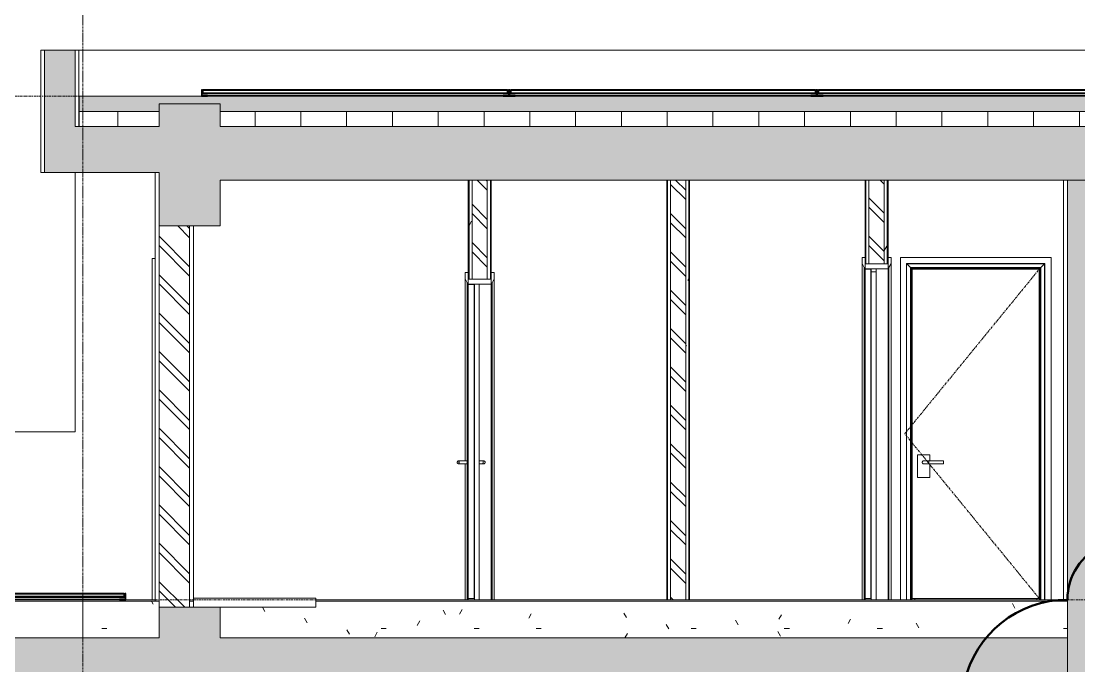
# Model space of a CAD drawing. Header units: millimetres. Extents: x 78096 to 288885, y -20632 to 149556.
# Drawn here: x 210930 to 217859, y 137866 to 142091 of the extents above; entities that cross this region are included whole.
import ezdxf

# ---------------------------------------------------------------- set-up
doc = ezdxf.new("R2010")
doc.units = ezdxf.units.MM
doc.linetypes.add('Centre', pattern=[31.75, 6.35, -4.7625, 15.875, -4.7625])
doc.linetypes.add('Grid Line', pattern=[22.225, 12.7, -3.175, 3.175, -3.175])
for name, color, linetype, lineweight in [('A-DETL', 90, 'Continuous', 9), ('A-DETL-GENF', 92, 'Continuous', 9), ('A-DOOR', 31, 'Continuous', 9), ('A-DOOR-FRAM', 31, 'Continuous', 9), ('A-FLOR-FNSH', 192, 'Continuous', 35), ('A-FLOR-LEVL', 51, 'Continuous', 9), ('A-FLOR-MCUT', 51, 'Continuous', 9), ('A-FLOR-PATT', 8, 'Continuous', 35), ('A-GENM', 13, 'Continuous', 9), ('A-WALL', 113, 'Continuous', 9), ('A-WALL-FNSH', 113, 'Continuous', 25), ('A-WALL-PATT', 111, 'Continuous', 25), ('G-ANNO-REVC', 71, 'Continuous', 50), ('P-EQPM', 6, 'Continuous', 9), ('S-GRID', 1, 'Continuous', 9)]:
    doc.layers.add(name, color=color, linetype=linetype, lineweight=lineweight)
pattern_1 = [(0, (230762.54, 117385), (812.8, 203.2), [33.528, -576.072, 33.528, -576.072, -3251.2]), (0, (230762.54, 117385), (812.8, 203.2), [-1219.2, 33.528, -1185.672, 33.528, -576.072, -1422.4]), (0, (230762.54, 117385), (812.8, 203.2), [-3048, 33.528, -372.872, 33.528, -982.472]), (120, (231067.34, 117486.6), (-582.3764, 602.3054), [33.528, -576.072, 33.528, -3827.272]), (120, (231067.34, 117486.6), (-582.3764, 602.3054), [-643.128, -576.072, 33.528, -1185.672, -2032]), (120, (231067.34, 117486.6), (-582.3764, 602.3054), [-2438.4, 33.528, -576.072, 33.528, -1388.872]), (120, (231067.34, 117486.6), (-582.3764, 602.3054), [-3081.528, -372.872, 33.528, -982.472]), (240, (231168.94, 117893), (-230.4236, -805.5054), [33.528, -576.072, 33.528, -3827.272]), (240, (231168.94, 117893), (-230.4236, -805.5054), [-643.128, -576.072, 33.528, -1185.672, -2032]), (240, (231168.94, 117893), (-230.4236, -805.5054), [-2438.4, 33.528, -576.072, 33.528, -1388.872]), (240, (231168.94, 117893), (-230.4236, -805.5054), [-3081.528, -372.872, 33.528, -982.472])]
pattern_2 = [(50, (230762.54, 117385), (728.7365, -63.756), [76.2, -838.2]), (355, (230762.54, 117385), (-140.972, 764.228), [60.96, -670.56]), (100.451, (230823.3, 117379.7), (587.77, 700.467), [64.76, -712.36]), (46.184, (230762.5, 117588.2), (1084.316, -168.17), [114.3, -1257.3]), (96.636, (230852.9, 117574.2), (949.61, 989.71), [97.14, -1068.54]), (351.184, (230762.5, 117588.2), (949.62, 989.7), [91.44, -1005.84]), (21, (230864.14, 117537.4), (606.458, -409.0606), [76.2, -838.2]), (326, (230864.14, 117537.4), (247.208, 736.753), [60.96, -670.56]), (71.451, (230914.7, 117503.3), (853.668, 327.685), [64.76, -712.36]), (37.5, (230762.54, 117385), (12.3547, 338.2201), [33.528, -628.904, 33.528, -647.192, -673.1]), (37.5, (230762.54, 117385), (12.3547, 338.2201), [-1343.152, 33.528, -639.572]), (7.5, (230762.54, 117385), (267.279, 400.722), [33.528, -354.584, 33.528, -613.664, -256.54]), (7.5, (230762.54, 117385), (267.279, 400.722), [-1035.304, 33.528, -223.012]), (327.5, (230535.98, 117385), (542.3633, -22.9153), [33.528, -220.472, 33.528, -758.952, -1051.56]), (327.5, (230535.98, 117385), (542.3633, -22.9153), [-1046.48, 33.528, -1018.032]), (317.5, (230434.38, 117385), (592.517, 101.707), [33.528, -296.672, 33.528, -492.76, -746.76]), (317.5, (230434.38, 117385), (592.517, 101.707), [-856.488, 33.528, -713.232])]

# ---------------------------------------------------------------- blocks, each defined once
blk = doc.blocks.new('ZZ-D - Internal Door - 900 x 2200_TYPE GENERAL-4314285-TOMH A-A')
at = {"layer": 'A-DOOR'}
for p, q in [((-9005.1, 98743), (-9005.1, 96500)), ((-8019.1, 98743), (-9005.1, 98743)), ((-8019.1, 98743), (-8019.1, 96500)), ((-8965.1, 96500), (-8965.1, 98703)), ((-8965.1, 98703), (-8059.1, 98703)), ((-8939.1, 98677), (-8965.1, 98703)), ((-8939.1, 98677), (-8939.1, 96500)), ((-8085.1, 98677), (-8939.1, 98677)), ((-8935.1, 98673), (-8935.1, 96500)), ((-8089.1, 98673), (-8935.1, 98673)), ((-8089.1, 96500), (-8089.1, 98673)), ((-8059.1, 98703), (-8085.1, 98677)), ((-8085.1, 96500), (-8085.1, 98677)), ((-8059.1, 96500), (-8059.1, 98703)), ((-8928.1, 98666), (-8928.1, 96508)), ((-8096.1, 98666), (-8928.1, 98666)), ((-8096.1, 96508), (-8096.1, 98666)), ((-8893.1, 97450), (-8893.1, 97300)), ((-8813.1, 97450), (-8893.1, 97450)), ((-8813.1, 97410), (-8813.1, 97450)), ((-8819.3, 97410), (-8853.1, 97410)), ((-8853.1, 97390), (-8819.3, 97390)), ((-8724.8, 97410), (-8819.3, 97410)), ((-8819.3, 97390), (-8724.8, 97390)), ((-8813.1, 97300), (-8813.1, 97390)), ((-8893.1, 97300), (-8813.1, 97300)), ((-8928.1, 96508), (-8096.1, 96508))]:
    blk.add_line(p, q, dxfattribs=at)
at = {"layer": 'A-DOOR', "linetype": 'Centre'}
for p, q in [((-8096.1, 98666), (-8978.1, 97587)), ((-8978.1, 97587), (-8096.1, 96508))]:
    blk.add_line(p, q, dxfattribs=at)
at = {"layer": 'A-DOOR'}
for start_param, end_param in [(4.712389, 6.283185), (3.141593, 4.712389)]:
    blk.add_ellipse((-8724.8, 97400), major_axis=(0, 10), ratio=0.104556, start_param=start_param, end_param=end_param, dxfattribs=at)
for points, knots in [([(-8935.1, 98673), (-8935.2, 98673.1), (-8935.4, 98673.3), (-8935.9, 98673.8), (-8936.5, 98674.4), (-8937.5, 98675.4), (-8938.5, 98676.5), (-8939.1, 98677)], [-1, -1, -1, -1, -0.75, -0.625, -0.5, -0.25, 0, 0, 0, 0]), ([(-8085.1, 98677), (-8085.6, 98676.5), (-8086.6, 98675.5), (-8087.6, 98674.4), (-8088.3, 98673.8), (-8088.8, 98673.3), (-8089, 98673.1), (-8089.1, 98673)], [0, 0, 0, 0, 0.25, 0.5, 0.625, 0.75, 1, 1, 1, 1]), ([(-8863.1, 97400), (-8863.1, 97400.9), (-8862.8, 97402.6), (-8862, 97404.7), (-8861, 97406.1), (-8860.2, 97407.1), (-8859.2, 97408), (-8858.3, 97408.6), (-8857.5, 97409), (-8856.9, 97409.2), (-8856.3, 97409.5), (-8855.5, 97409.7), (-8854.4, 97409.9), (-8853.5, 97410), (-8853.1, 97410)], [0, 0, 0, 0, 0.0833333, 0.1666667, 0.2083333, 0.25, 0.2916667, 0.3333333, 0.3541667, 0.375, 0.3958333, 0.4166667, 0.4583333, 0.5, 0.5, 0.5, 0.5]), ([(-8853.1, 97390), (-8853.3, 97390), (-8853.7, 97390), (-8854.4, 97390.1), (-8855, 97390.2), (-8855.7, 97390.3), (-8856.3, 97390.5), (-8857.1, 97390.8), (-8857.9, 97391.2), (-8858.6, 97391.7), (-8859.3, 97392.2), (-8860.2, 97392.9), (-8861, 97393.9), (-8862, 97395.3), (-8862.8, 97397.4), (-8863.1, 97399.1), (-8863.1, 97400)], [0.5, 0.5, 0.5, 0.5, 0.5208333, 0.5416667, 0.5625, 0.5833333, 0.6041667, 0.625, 0.6666667, 0.6875, 0.7083333, 0.75, 0.7916667, 0.8333333, 0.9166667, 1, 1, 1, 1]), ([(-8820.1, 97400), (-8820.1, 97401.7), (-8820, 97405.2), (-8819.7, 97408.4), (-8819.5, 97409.8), (-8819.3, 97410), (-8819.3, 97410)], [0, 0, 0, 0, 0.1666667, 0.3333333, 0.4166667, 0.5, 0.5, 0.5, 0.5])]:
    blk.add_open_spline(points, degree=3, knots=knots, dxfattribs=at)
blk.add_open_spline([(-8819.3, 97390), (-8819.3, 97390), (-8819.5, 97390.2), (-8819.7, 97391.2), (-8819.8, 97392.8), (-8820, 97394.9), (-8820, 97397.4), (-8820.1, 97399.1), (-8820.1, 97400)], degree=3, dxfattribs=at)
at = {"layer": 'A-DOOR-FRAM'}
for p, q in [((-8962.1, 98700), (-8062.1, 98700)), ((-8062.1, 98700), (-8062.1, 96500)), ((-8930.1, 98668), (-8930.1, 96500)), ((-8094.1, 98668), (-8930.1, 98668)), ((-8094.1, 98668), (-8094.1, 96500)), ((-8911.1, 96500), (-8911.1, 96508)), ((-8113.1, 96508), (-8113.1, 96500))]:
    blk.add_line(p, q, dxfattribs=at)
blk = doc.blocks.new('ZZ-D - Internal Door - 1000 x 2200_ΤΥΠΟΣ 5_WC-V122-TOMH A-A')
at = {"layer": 'A-DOOR', "lineweight": 18}
for p, q in [((-9237.1, 140543), (-9257.1, 140543)), ((-9257.1, 140543), (-9257.1, 140503)), ((-9237.1, 140473), (-9237.1, 140543)), ((-9067.1, 140543), (-9087.1, 140543)), ((-9087.1, 140543), (-9087.1, 140473)), ((-9067.1, 140503), (-9067.1, 140543)), ((-9257.1, 140503), (-9243.1, 140477)), ((-9199.1, 140466), (-9237.1, 140466)), ((-9237.1, 140466), (-9237.1, 138308)), ((-9199.1, 138308), (-9199.1, 140466)), ((-9081.1, 140477), (-9067.1, 140503)), ((-9237.1, 138308), (-9199.1, 138308))]:
    blk.add_line(p, q, dxfattribs=at)
at = {"layer": 'A-DOOR'}
for p, q in [((-9257.1, 140503), (-9257.1, 138300)), ((-9243.1, 140477), (-9243.1, 138300)), ((-9081.1, 140477), (-9081.1, 138300)), ((-9067.1, 140503), (-9067.1, 138300))]:
    blk.add_line(p, q, dxfattribs=at)
at = {"layer": 'A-DOOR', "lineweight": 18}
for centre, start, end in [((-9236.1, 140481), 209.74488, 262.87498), ((-9088.1, 140481), 277.12502, 330.25512)]:
    blk.add_arc(centre, 8.06, start, end, dxfattribs=at)
at = {"layer": 'A-DOOR'}
blk.add_open_spline([(-9237.1, 140473), (-9237.7, 140473.1), (-9238.6, 140473.3), (-9239.8, 140473.8), (-9240.9, 140474.4), (-9242.1, 140475.5), (-9242.8, 140476.5), (-9243.1, 140477)], degree=3, knots=[0, 0, 0, 0, 0.25, 0.375, 0.5, 0.75, 1, 1, 1, 1], dxfattribs=at)
at = {"layer": 'A-DOOR-FRAM', "lineweight": 18}
for p, q in [((-9087.1, 140500), (-9237.1, 140500)), ((-9237.1, 140500), (-9237.1, 140468)), ((-9237.1, 140468), (-9087.1, 140468)), ((-9197.1, 140468), (-9197.1, 140449)), ((-9165.1, 140468), (-9197.1, 140468)), ((-9165.1, 140449), (-9165.1, 140468)), ((-9087.1, 140468), (-9087.1, 140500)), ((-9197.1, 140449), (-9165.1, 140449))]:
    blk.add_line(p, q, dxfattribs=at)
at = {"layer": 'A-DOOR-FRAM'}
for p, q in [((-9237.1, 140466), (-9237.1, 140468)), ((-9087.1, 140468), (-9087.1, 138300)), ((-9197.1, 138300), (-9197.1, 140449)), ((-9165.1, 140449), (-9165.1, 138300)), ((-9237.1, 138300), (-9237.1, 138308))]:
    blk.add_line(p, q, dxfattribs=at)
blk = doc.blocks.new('Doors_IntSgl - 1000x2200-4340789-TOMH A-A')
at = {"layer": 'A-DOOR'}
for p, q in [((-13887.109871, 98735), (-13907.109871, 98735)), ((-13907.109871, 98735), (-13907.109871, 96500))]:
    blk.add_line(p, q, dxfattribs=at)
blk = doc.blocks.new('Risen Solar Pack Solar Panel - Solar Panel-4523712-TOMH A-A')
at = {"layer": 'A-GENM', "lineweight": 25}
for p, q in [((-13581.1, 141640), (-13585.1, 141640)), ((-13585.1, 141640), (-13585.1, 141600)), ((-13581.1, 141604), (-13581.1, 141640)), ((-11573.1, 141637), (-13581.1, 141637)), ((-13581.1, 141637), (-13581.1, 141617)), ((-12567.1, 141640), (-13575.1, 141640)), ((-13575.1, 141640), (-13575.1, 141622)), ((-11579.1, 141640), (-12567.1, 141640)), ((-11579.1, 141622), (-11579.1, 141640)), ((-11573.1, 141640), (-11573.1, 141604)), ((-11569.1, 141640), (-11573.1, 141640)), ((-11573.1, 141617), (-11573.1, 141637)), ((-11569.1, 141600), (-11569.1, 141640)), ((-13585.1, 141600), (-13545.1, 141600)), ((-13581.1, 141617), (-11573.1, 141617)), ((-13545.1, 141604), (-13581.1, 141604)), ((-13575.1, 141622), (-12587.1, 141622)), ((-13545.1, 141600), (-13545.1, 141604)), ((-12587.1, 141622), (-11579.1, 141622)), ((-11573.1, 141604), (-11609.1, 141604)), ((-11609.1, 141604), (-11609.1, 141600)), ((-11609.1, 141600), (-11569.1, 141600))]:
    blk.add_line(p, q, dxfattribs=at)
at = {"layer": 'A-GENM'}
for p, q in [((-13575.1, 141640), (-13581.1, 141640)), ((-11573.1, 141640), (-11579.1, 141640)), ((-11609.1, 141604), (-13545.1, 141604))]:
    blk.add_line(p, q, dxfattribs=at)
blk = doc.blocks.new('Risen Solar Pack Solar Panel - Solar Panel-V199-TOMH A-A')
at = {"layer": 'A-GENM', "lineweight": 25}
for p, q in [((-18108.8, 138340), (-18112.8, 138340)), ((-18112.8, 138340), (-18112.8, 138300)), ((-18108.8, 138304), (-18108.8, 138340)), ((-16100.8, 138337), (-18108.8, 138337)), ((-18108.8, 138337), (-18108.8, 138317)), ((-18108.8, 138317), (-16100.8, 138317)), ((-18072.8, 138304), (-18108.8, 138304)), ((-17094.8, 138340), (-18102.8, 138340)), ((-18102.8, 138340), (-18102.8, 138322)), ((-18102.8, 138322), (-17114.8, 138322)), ((-18072.8, 138300), (-18072.8, 138304)), ((-17114.8, 138322), (-16106.8, 138322)), ((-16106.8, 138340), (-17094.8, 138340)), ((-16100.8, 138304), (-16136.8, 138304)), ((-16136.8, 138304), (-16136.8, 138300)), ((-16106.8, 138322), (-16106.8, 138340)), ((-16100.8, 138340), (-16100.8, 138304)), ((-16096.8, 138340), (-16100.8, 138340)), ((-16100.8, 138317), (-16100.8, 138337)), ((-16096.8, 138300), (-16096.8, 138340)), ((-18112.8, 138300), (-18072.8, 138300)), ((-16136.8, 138300), (-16096.8, 138300))]:
    blk.add_line(p, q, dxfattribs=at)
at = {"layer": 'A-GENM'}
for p, q in [((-18102.8, 138340), (-18108.8, 138340)), ((-16136.8, 138304), (-18072.8, 138304)), ((-16100.8, 138340), (-16106.8, 138340))]:
    blk.add_line(p, q, dxfattribs=at)
blk = doc.blocks.new('P_shower drain - P_shower drain-4690560-TOMH A-A')
at = {"layer": 'P-EQPM'}
for p, q in [((-13637.1, 138310), (-12835.1, 138310)), ((-13637.1, 138250), (-13637.1, 138310)), ((-12835.1, 138310), (-12835.1, 138250)), ((-12835.1, 138250), (-13462.1, 138250))]:
    blk.add_line(p, q, dxfattribs=at)
blk = doc.blocks.new('ZZ-D - Internal Door - 800 x 2100_ΤΥΠΟΣ 5_WC-4315051-TOMH A-A')
at = {"layer": 'A-DOOR', "lineweight": 18}
for p, q in [((-11837.1, 140443), (-11857.1, 140443)), ((-11857.1, 140443), (-11857.1, 140403)), ((-11857.1, 140403), (-11843.1, 140377)), ((-11837.1, 140373), (-11837.1, 140443)), ((-11667.1, 140443), (-11687.1, 140443)), ((-11687.1, 140443), (-11687.1, 140373)), ((-11681.1, 140377), (-11667.1, 140403)), ((-11667.1, 140403), (-11667.1, 140443))]:
    blk.add_line(p, q, dxfattribs=at)
at = {"layer": 'A-DOOR'}
for p, q in [((-11857.1, 140403), (-11857.1, 139210)), ((-11667.1, 140403), (-11667.1, 138300)), ((-11843.1, 140377), (-11843.1, 139250)), ((-11837.1, 138308), (-11837.1, 140366)), ((-11799.1, 140366), (-11837.1, 140366)), ((-11799.1, 140366), (-11799.1, 138308)), ((-11681.1, 140377), (-11681.1, 138300)), ((-11890.1, 139210), (-11899.2, 139210)), ((-11890.1, 139210), (-11899.2, 139210)), ((-11845.1, 139210), (-11890.1, 139210)), ((-11845.1, 139100), (-11845.1, 139250)), ((-11845.1, 139250), (-11837.1, 139250)), ((-11799.1, 139250), (-11797.1, 139250)), ((-11746.1, 139210), (-11765.1, 139210)), ((-11737.1, 139210), (-11746.1, 139210)), ((-11737.1, 139210), (-11746.1, 139210)), ((-11899.2, 139190), (-11890.1, 139190)), ((-11899.2, 139190), (-11890.1, 139190)), ((-11890.1, 139190), (-11845.1, 139190)), ((-11857.1, 139190), (-11857.1, 138300)), ((-11765.1, 139190), (-11746.1, 139190)), ((-11746.1, 139190), (-11737.1, 139190)), ((-11746.1, 139190), (-11737.1, 139190)), ((-11837.1, 139100), (-11845.1, 139100)), ((-11843.1, 139100), (-11843.1, 138300)), ((-11797.1, 139100), (-11799.1, 139100)), ((-11837.1, 138308), (-11799.1, 138308))]:
    blk.add_line(p, q, dxfattribs=at)
at = {"layer": 'A-DOOR', "lineweight": 18}
for centre, start, end in [((-11836.1, 140381), 209.74488, 262.87498), ((-11688.1, 140381), 277.12502, 330.25512)]:
    blk.add_arc(centre, 8.06, start, end, dxfattribs=at)
at = {"layer": 'A-DOOR'}
for points, knots in [([(-11837.1, 140373), (-11837.7, 140373.1), (-11838.6, 140373.3), (-11839.8, 140373.8), (-11840.9, 140374.4), (-11842.1, 140375.5), (-11842.8, 140376.5), (-11843.1, 140377)], [0, 0, 0, 0, 0.25, 0.375, 0.5, 0.75, 1, 1, 1, 1]), ([(-11890.1, 139210), (-11890.3, 139210), (-11890.6, 139210), (-11891.1, 139209.9), (-11891.6, 139209.8), (-11892.1, 139209.7), (-11892.6, 139209.5), (-11893.2, 139209.2), (-11893.8, 139208.8), (-11894.4, 139208.3), (-11894.9, 139207.8), (-11895.6, 139207.1), (-11896.2, 139206.1), (-11897, 139204.7), (-11897.6, 139202.6), (-11897.8, 139200.9), (-11897.8, 139200)], [0.5, 0.5, 0.5, 0.5, 0.5208333, 0.5416667, 0.5625, 0.5833333, 0.6041667, 0.625, 0.6666667, 0.6875, 0.7083333, 0.75, 0.7916667, 0.8333333, 0.9166667, 1, 1, 1, 1]), ([(-11738.4, 139200), (-11738.4, 139200.9), (-11738.6, 139202.6), (-11739.3, 139204.7), (-11740, 139206.1), (-11740.7, 139207.1), (-11741.4, 139208), (-11742.1, 139208.6), (-11742.7, 139209), (-11743.2, 139209.2), (-11743.6, 139209.5), (-11744.3, 139209.7), (-11745.1, 139209.9), (-11745.8, 139210), (-11746.1, 139210)], [0, 0, 0, 0, 0.0833333, 0.1666667, 0.2083333, 0.25, 0.2916667, 0.3333333, 0.3541667, 0.375, 0.3958333, 0.4166667, 0.4583333, 0.5, 0.5, 0.5, 0.5]), ([(-11726.9, 139200), (-11726.9, 139201.7), (-11727.9, 139205.2), (-11731.1, 139208.4), (-11734.4, 139209.8), (-11737.1, 139210.1), (-11738.8, 139209.9), (-11739.7, 139209.7)], [0, 0, 0, 0, 0.1666667, 0.3333333, 0.4166667, 0.5, 0.5833333, 0.5833333, 0.5833333, 0.5833333]), ([(-11909.3, 139200), (-11909.3, 139198.3), (-11908.4, 139194.8), (-11905.1, 139191.6), (-11901.8, 139190.2), (-11899.2, 139189.9), (-11897.4, 139190.1), (-11896.5, 139190.3)], [0, 0, 0, 0, 0.1666667, 0.3333333, 0.4166667, 0.5, 0.5833333, 0.5833333, 0.5833333, 0.5833333]), ([(-11897.8, 139200), (-11897.8, 139199.1), (-11897.6, 139197.4), (-11897, 139195.3), (-11896.2, 139193.9), (-11895.6, 139192.9), (-11894.8, 139192), (-11894.1, 139191.4), (-11893.5, 139191), (-11893, 139190.8), (-11892.6, 139190.5), (-11891.9, 139190.3), (-11891.1, 139190.1), (-11890.4, 139190), (-11890.1, 139190)], [0, 0, 0, 0, 0.0833333, 0.1666667, 0.2083333, 0.25, 0.2916667, 0.3333333, 0.3541667, 0.375, 0.3958333, 0.4166667, 0.4583333, 0.5, 0.5, 0.5, 0.5]), ([(-11746.1, 139190), (-11745.9, 139190), (-11745.6, 139190), (-11745.1, 139190.1), (-11744.6, 139190.2), (-11744.1, 139190.3), (-11743.6, 139190.5), (-11743, 139190.8), (-11742.4, 139191.2), (-11741.8, 139191.7), (-11741.3, 139192.2), (-11740.7, 139192.9), (-11740, 139193.9), (-11739.3, 139195.3), (-11738.6, 139197.4), (-11738.4, 139199.1), (-11738.4, 139200)], [0.5, 0.5, 0.5, 0.5, 0.5208333, 0.5416667, 0.5625, 0.5833333, 0.6041667, 0.625, 0.6666667, 0.6875, 0.7083333, 0.75, 0.7916667, 0.8333333, 0.9166667, 1, 1, 1, 1])]:
    blk.add_open_spline(points, degree=3, knots=knots, dxfattribs=at)
for points in [[(-11896.5, 139209.7), (-11897.4, 139209.9), (-11899.2, 139210.1), (-11901.8, 139209.8), (-11904.3, 139208.8), (-11906.4, 139207.2), (-11908.1, 139205.1), (-11909.1, 139202.6), (-11909.3, 139200.9), (-11909.3, 139200)], [(-11739.7, 139190.3), (-11738.8, 139190.1), (-11737.1, 139189.9), (-11734.4, 139190.2), (-11731.9, 139191.2), (-11729.8, 139192.8), (-11728.2, 139194.9), (-11727.1, 139197.4), (-11726.9, 139199.1), (-11726.9, 139200)]]:
    blk.add_open_spline(points, degree=3, dxfattribs=at)
at = {"layer": 'A-DOOR-FRAM', "lineweight": 18}
for p, q in [((-11687.1, 140400), (-11837.1, 140400)), ((-11837.1, 140400), (-11837.1, 140368)), ((-11687.1, 140368), (-11687.1, 140400)), ((-11837.1, 140368), (-11687.1, 140368)), ((-11765.1, 140368), (-11797.1, 140368)), ((-11797.1, 140368), (-11797.1, 138300)), ((-11765.1, 138300), (-11765.1, 140368)), ((-11797.1, 138300), (-11765.1, 138300))]:
    blk.add_line(p, q, dxfattribs=at)
at = {"layer": 'A-DOOR-FRAM'}
for p, q in [((-11837.1, 140366), (-11837.1, 140368)), ((-11687.1, 140368), (-11687.1, 138300)), ((-11837.1, 138300), (-11837.1, 138308))]:
    blk.add_line(p, q, dxfattribs=at)
blk = doc.blocks.new('Family - ___-4988021-TOMH A-A')
at = {"layer": 'G-ANNO-REVC'}
for centre, radius, start, end in [((-7520, 138300), 392, 48.18969, 180), ((-7912, 137608.8), 691.3, 90, 244.79123)]:
    blk.add_arc(centre, radius, start, end, dxfattribs=at)

msp = doc.modelspace()

# ---------------------------------------------------------------- hatches: boundary and pattern name
at = {"layer": 'A-DETL-GENF'}
h = msp.add_hatch(dxfattribs=at)
h.set_pattern_fill('FP_7', color=50, style=0, pattern_type=2)
h.set_pattern_definition(pattern_2)
h.paths.add_polyline_path([(212234.399, 140750), (212234.399, 141050), (230084.458, 141050), (230084.458, 141100), (235562.365, 141100), (235562.365, 141900), (235362.365, 141900), (235362.365, 141400), (212234.399, 141400), (212234.399, 141550), (211834.399, 141550), (211834.399, 141400), (211284.345, 141400), (211284.345, 141900), (211084.345, 141900), (211084.345, 141100), (211834.213, 141100), (211834.213, 140750), (212190.132, 140750)])
h = msp.add_hatch(dxfattribs=at)
h.set_pattern_fill('FP_7', color=50, style=0, pattern_type=2)
h.set_pattern_definition(pattern_2)
h.paths.add_polyline_path([(217784.424, 82800), (218184.412, 82800), (218184.412, 141050), (217784.412, 141050), (217784.424, 82884.048)])
h = msp.add_hatch(dxfattribs=at)
h.set_pattern_fill('FP_7', color=50, style=0, pattern_type=2)
h.set_pattern_definition(pattern_2)
h.paths.add_polyline_path([(244384.346, 136635), (244384.346, 138557.592), (244184.346, 138557.592), (244184.346, 138050), (241734.387, 138050), (241734.387, 138250), (241334.387, 138250), (241334.387, 138050), (230084.458, 138050), (230084.458, 137750), (241324.621, 137750), (241324.621, 137450), (241734.387, 137450), (241734.387, 137750), (244184.346, 137750), (244184.346, 136635)])
h.paths.add_polyline_path([(212190.132, 137450), (212234.399, 137450), (212234.399, 137750), (217784.412, 137750), (217784.412, 138050), (212234.399, 138050), (212234.399, 138250), (211834.399, 138250), (211834.399, 138050), (207534.458, 138050), (207534.458, 138500), (207334.458, 138500), (207334.458, 137750), (211834.399, 137750), (211834.399, 137450)])
h.paths.add_polyline_path([(227584.412, 137750), (229484.553, 137750), (229484.553, 138050), (227584.412, 138050), (227584.412, 137840.097)])
at = {"layer": 'A-FLOR-PATT', "lineweight": 9}
h = msp.add_hatch(dxfattribs=at)
h.set_pattern_fill('FP_2', color=256, style=0, pattern_type=2)
h.set_pattern_definition(pattern_1)
h.paths.add_polyline_path([(234794.872, 141500), (235337.365, 141500), (235337.365, 141600), (211309.389, 141600), (211309.389, 141500), (211834.399, 141500), (211834.399, 141550), (212234.399, 141550), (212234.399, 141500), (234391.215, 141500)])
h = msp.add_hatch(dxfattribs=at)
h.set_pattern_fill('FP_44', color=256, style=0, pattern_type=2)
h.set_pattern_definition([(0, (230762.54, 117385), (0, 300), []), (90, (230762.54, 117385), (-300, 2e-14), [])])
h.paths.add_polyline_path([(235337.365, 141400), (235337.365, 141500), (212234.399, 141500), (212234.399, 141400), (234794.872, 141400)])
h.paths.add_polyline_path([(211382.82, 141400), (211834.399, 141400), (211834.399, 141500), (211309.389, 141500), (211309.389, 141400)])
h = msp.add_hatch(dxfattribs=at)
h.set_pattern_fill('FP_2', color=256, style=0, pattern_type=2)
h.set_pattern_definition(pattern_1)
h.paths.add_polyline_path([(207334.345, 138050), (207334.458, 138050), (207334.345, 138290)])
h.paths.add_polyline_path([(207534.458, 138050), (211334.389, 138050), (211334.389, 138290), (207534.458, 138290), (207534.458, 138154.131)])
h = msp.add_hatch(dxfattribs=at)
h.set_pattern_fill('FP_2', color=256, style=0, pattern_type=2)
h.set_pattern_definition(pattern_1)
h.paths.add_polyline_path([(211334.389, 138050), (211834.345, 138050), (211834.345, 138290), (211334.389, 138290), (211334.389, 138154.131)])
h.paths.add_polyline_path([(212234.399, 138050), (217784.412, 138050.12), (217784.412, 138290), (212861.37, 138290), (212861.37, 138250), (212234.399, 138250), (212234.399, 138058.386)])
h.paths.add_polyline_path([(229484.553, 138050), (229484.553, 138290), (227584.424, 138290), (227584.424, 138050), (229143.687, 138050)])
h.paths.add_polyline_path([(223492.502, 138050), (224384.412, 138050), (224384.412, 138290), (222834.424, 138290), (222834.424, 138050)])
h.paths.add_polyline_path([(218209.424, 138050), (218209.424, 138290), (218184.424, 138290), (218184.424, 138050)])
h.paths.add_polyline_path([(212059.345, 138250), (212059.345, 138290), (212034.345, 138290), (212034.345, 138250), (212055.179, 138250)])
at = {"layer": 'A-WALL-PATT', "lineweight": 9}
h = msp.add_hatch(dxfattribs=at)
h.set_pattern_fill('FP_2', color=256, style=0, pattern_type=2)
h.set_pattern_definition(pattern_1)
h.paths.add_polyline_path([(213864.345, 140400), (213884.345, 140400), (213884.345, 141050), (213864.345, 141050), (213864.345, 140666.408)])
h = msp.add_hatch(dxfattribs=at)
h.set_pattern_fill('FP_48', color=256, angle=135, style=0, pattern_type=2)
h.set_pattern_definition([(135, (214009.35, 139700), (-125.724, -125.724), []), (135, (213818.85, 139700), (-125.724, -125.724), [])])
h.paths.add_polyline_path([(213884.345, 140400), (213984.345, 140400), (213984.345, 141050), (213884.345, 141050), (213884.345, 140666.408)])
h = msp.add_hatch(dxfattribs=at)
h.set_pattern_fill('FP_56', color=256, angle=-225, style=0, pattern_type=2)
h.set_pattern_definition([(315, (215159.35, 139850), (125.724, 125.724), []), (315, (215349.85, 139850), (125.724, 125.724), [])])
h.paths.add_polyline_path([(215184.345, 138300), (215284.345, 138300), (215284.345, 141050), (215184.345, 141050), (215184.345, 138468.166)])
h = msp.add_hatch(dxfattribs=at)
h.set_pattern_fill('FP_2', color=256, style=0, pattern_type=2)
h.set_pattern_definition(pattern_1)
h.paths.add_polyline_path([(215284.345, 138300), (215304.345, 138300), (215304.345, 141050), (215284.345, 141050), (215284.345, 138468.166)])
h = msp.add_hatch(dxfattribs=at)
h.set_pattern_fill('FP_47', color=256, angle=-225, style=0, pattern_type=2)
h.set_pattern_definition([(315, (216459.35, 139700), (125.724, 125.724), []), (315, (216649.85, 139700), (125.724, 125.724), [])])
h.paths.add_polyline_path([(216484.346, 140500), (216584.346, 140500), (216584.346, 141050), (216484.346, 141050), (216484.346, 140666.408)])
h = msp.add_hatch(dxfattribs=at)
h.set_pattern_fill('FP_2', color=256, style=0, pattern_type=2)
h.set_pattern_definition(pattern_1)
h.paths.add_polyline_path([(216584.346, 140500), (216604.346, 140500), (216604.346, 141050), (216584.346, 141050), (216584.346, 140666.408)])
h = msp.add_hatch(dxfattribs=at)
h.set_pattern_fill('FP_46', color=256, angle=-225, style=0, pattern_type=2)
h.set_pattern_definition([(315, (211809.35, 139700), (125.724, 125.724), []), (315, (211999.85, 139700), (125.724, 125.724), [])])
h.paths.add_polyline_path([(211834.399, 138050), (211834.399, 138250), (212034.345, 138250), (212034.345, 140750), (211834.345, 140750), (211834.345, 138050)])

# ---------------------------------------------------------------- linework, layer by layer
at = {"layer": 'A-DETL', "lineweight": 18}
for p, q in [((211284.345, 141900), (211084.345, 141900)), ((211084.345, 141900), (211084.345, 141100)), ((211284.345, 141400), (211284.345, 141900)), ((212234.399, 141550), (211834.399, 141550)), ((211834.399, 141550), (211834.399, 141400)), ((212234.399, 141400), (212234.399, 141550)), ((211834.399, 141400), (211284.345, 141400)), ((235362.365, 141400), (212234.399, 141400)), ((211084.345, 141100), (211834.213, 141100)), ((211834.213, 141100), (211834.213, 140760)), ((212234.399, 140750), (212234.399, 141050)), ((212234.399, 141050), (217784.412, 141050)), ((218184.412, 141050), (217784.412, 141050)), ((217784.412, 141050), (217784.412, 89933.458)), ((211834.213, 140760), (211834.213, 140750)), ((211834.213, 140750), (212234.399, 140750)), ((212234.399, 138250), (211834.399, 138250)), ((211834.399, 138250), (211834.399, 138050)), ((212234.399, 138050), (212234.399, 138250)), ((211834.399, 138050), (207534.458, 138050)), ((217784.412, 138050), (212234.399, 138050))]:
    msp.add_line(p, q, dxfattribs=at)
at = {"layer": 'A-FLOR-FNSH', "color": 7, "lineweight": 18}
for p, q in [((235337.365, 141600), (211309.389, 141600)), ((211309.389, 141600), (211309.389, 141400)), ((211809.345, 138300), (207534.458, 138300)), ((211334.389, 138300), (211334.389, 138050)), ((217759.424, 138300), (212861.37, 138300))]:
    msp.add_line(p, q, dxfattribs=at)
at = {"layer": 'A-FLOR-LEVL', "linetype": 'Centre'}
for p, q in [((192334.611, 141600), (278486.268, 141600)), ((192334.611, 138300), (278486.268, 138300))]:
    msp.add_line(p, q, dxfattribs=at)
at = {"layer": 'A-FLOR-MCUT', "lineweight": 18}
for p, q in [((211834.399, 141500), (211309.389, 141500)), ((235337.365, 141500), (212234.399, 141500)), ((211809.345, 138290), (207534.458, 138290)), ((211809.345, 138290), (211809.345, 138300)), ((212059.345, 138290), (212034.345, 138290)), ((217759.424, 138290), (212861.37, 138290)), ((217759.424, 138290), (217759.424, 138300))]:
    msp.add_line(p, q, dxfattribs=at)
at = {"layer": 'A-WALL', "lineweight": 18}
for p, q in [((235337.365, 141900), (211309.345, 141900)), ((211284.422, 141100), (211284.422, 139400.001)), ((213864.345, 141050), (213864.345, 140400)), ((213884.345, 141050), (213884.345, 140400)), ((213984.345, 141050), (213984.345, 140400)), ((214004.345, 141050), (214004.345, 140400)), ((215164.345, 138300), (215164.345, 141050)), ((215184.345, 138300), (215184.345, 141050)), ((215284.345, 138300), (215284.345, 141050)), ((215304.345, 138300), (215304.345, 141050)), ((216464.346, 140500), (216464.346, 141050)), ((216484.346, 140500), (216484.346, 141050)), ((216584.346, 140500), (216584.346, 141050)), ((216604.346, 140500), (216604.346, 141050)), ((211834.345, 140750), (211834.345, 138050)), ((212034.345, 140750), (212034.345, 138250)), ((211284.422, 139400.001), (207104.458, 139400.001)), ((211809.345, 138290), (211834.345, 138290)), ((217759.424, 138290), (217784.412, 138290))]:
    msp.add_line(p, q, dxfattribs=at)
at = {"layer": 'A-WALL', "color": 7, "lineweight": 18}
for p, q in [((216464.346, 140500), (216604.346, 140500)), ((213864.345, 140400), (214004.345, 140400))]:
    msp.add_line(p, q, dxfattribs=at)
at = {"layer": 'A-WALL-FNSH', "color": 7, "lineweight": 18}
for p, q in [((211059.345, 141900), (211059.345, 141100)), ((211084.345, 141900), (211059.345, 141900)), ((211309.345, 141900), (211284.345, 141900)), ((211309.345, 141400), (211309.345, 141900)), ((211059.345, 141100), (211084.345, 141100)), ((211809.345, 141100), (211809.345, 138300)), ((213859.345, 141050), (213859.345, 140400)), ((214009.345, 140400), (214009.345, 141050)), ((215159.345, 141050), (215159.345, 138300)), ((215309.345, 138300), (215309.345, 141050)), ((216459.346, 141050), (216459.346, 140500)), ((216609.346, 140500), (216609.346, 141050)), ((217759.424, 141050), (217759.424, 138300)), ((212059.345, 138311.148), (212059.345, 140750)), ((216459.346, 140500), (216464.346, 140500)), ((216604.346, 140500), (216609.346, 140500)), ((213859.345, 140400), (213864.345, 140400)), ((214004.345, 140400), (214009.345, 140400))]:
    msp.add_line(p, q, dxfattribs=at)
at = {"layer": 'S-GRID', "linetype": 'Grid Line'}
msp.add_line((211334.389, 78125.107), (211334.389, 148256.175), dxfattribs=at)

# ---------------------------------------------------------------- block references
at = {"layer": 'A-DOOR-FRAM'}
for name, p in [('Doors_IntSgl - 1000x2200-4340789-TOMH A-A', (225696.455, 41800)), ('ZZ-D - Internal Door - 1000 x 2200_ΤΥΠΟΣ 5_WC-V122-TOMH A-A', (225696.455, 0)), ('ZZ-D - Internal Door - 900 x 2200_TYPE GENERAL-4314285-TOMH A-A', (225696.455, 41800)), ('ZZ-D - Internal Door - 800 x 2100_ΤΥΠΟΣ 5_WC-4315051-TOMH A-A', (225696.455, 0))]:
    msp.add_blockref(name, p, dxfattribs=at)
at = {"layer": 'A-GENM'}
for name, p in [('Risen Solar Pack Solar Panel - Solar Panel-4523712-TOMH A-A', (225696.455, 0)), ('Risen Solar Pack Solar Panel - Solar Panel-4523712-TOMH A-A', (227712.455, 0)), ('Risen Solar Pack Solar Panel - Solar Panel-4523712-TOMH A-A', (229728.455, 0)), ('Risen Solar Pack Solar Panel - Solar Panel-V199-TOMH A-A', (227712.455, 0))]:
    msp.add_blockref(name, p, dxfattribs=at)
at = {"layer": 'G-ANNO-REVC'}
msp.add_blockref('Family - ___-4988021-TOMH A-A', (225696.455, 0), dxfattribs=at)
at = {"layer": 'P-EQPM'}
msp.add_blockref('P_shower drain - P_shower drain-4690560-TOMH A-A', (225696.455, 0), dxfattribs=at)

doc.saveas('drawing.dxf')
